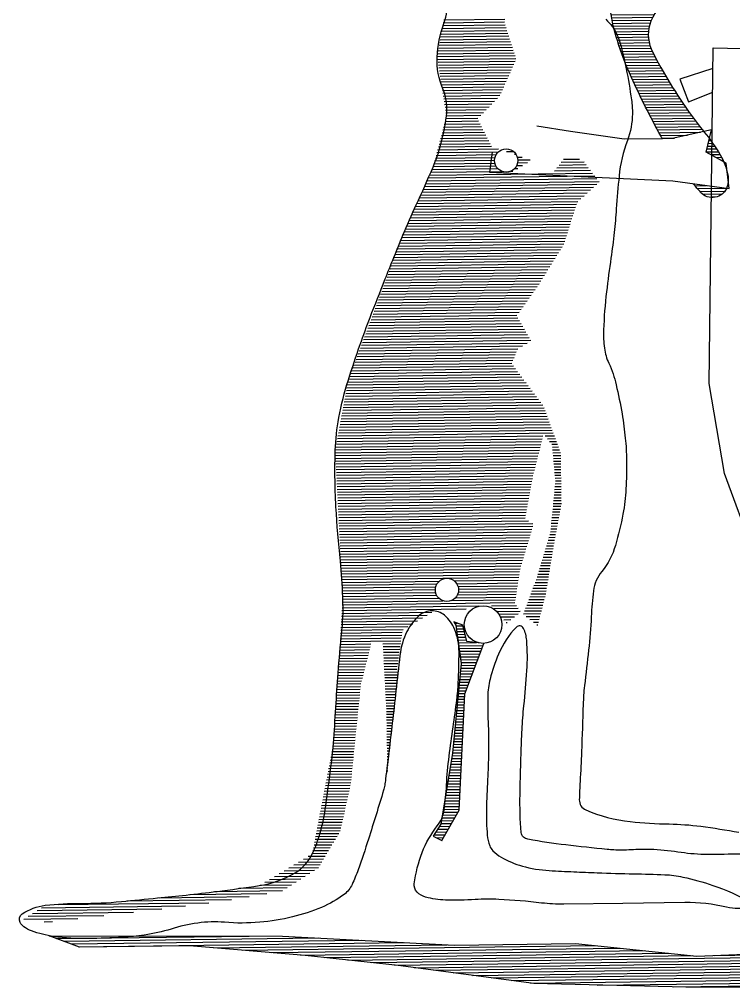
# Model space of a CAD drawing. Extents: x 0 to 420, y 0 to 297.
# Drawn here: x 360.729 to 363.441, y 98.758 to 102.431 of the extents above; entities that cross this region are included whole.
import ezdxf
from ezdxf.enums import TextEntityAlignment as Align

# ---------------------------------------------------------------- set-up
doc = ezdxf.new("R2010")
doc.units = 0
doc.layers.get('0').update_dxf_attribs({"linetype": 'CONTINUOUS'})
for name, color, linetype in [('TBLK07', 4, 'CONTINUOUS'), ('TBLK18', 4, 'CONTINUOUS'), ('TBLK25', 1, 'CONTINUOUS'), ('TBLK35', 3, 'CONTINUOUS'), ('TBLK50', 7, 'CONTINUOUS')]:
    doc.layers.add(name, color=color, linetype=linetype)
doc.styles.add('ISO', font='iso3098b.shx')

# ---------------------------------------------------------------- blocks, each defined once
blk = doc.blocks.new('*X50')
at = {"color": 0, "linetype": 'Continuous'}
for p, q in [((164.78, 358), (186.43, 358)), ((164.01, 354), (187.14, 354)), ((164.2, 355), (186.83, 355)), ((164.4, 356), (186.52, 356)), ((164.59, 357), (186.29, 357)), ((163.44, 351), (188.06, 351)), ((163.63, 352), (187.76, 352)), ((163.82, 353), (187.45, 353)), ((162.68, 347), (189.29, 347)), ((162.87, 348), (188.99, 348)), ((163.06, 349), (188.68, 349)), ((163.25, 350), (188.37, 350)), ((162.3, 345), (189.91, 345)), ((162.39, 344), (190.22, 344)), ((162.49, 346), (189.6, 346)), ((162.53, 343), (189.88, 343)), ((162.67, 342), (189.42, 342)), ((162.82, 341), (188.96, 341)), ((162.96, 340), (188.5, 340)), ((163.1, 339), (188.04, 339)), ((163.24, 338), (187.58, 338)), ((163.39, 337), (187.11, 337)), ((163.53, 336), (186.65, 336)), ((163.67, 335), (186.19, 335)), ((163.82, 334), (185.73, 334)), ((163.96, 333), (185.27, 333)), ((164.1, 332), (184.81, 332)), ((164.24, 331), (184.35, 331)), ((164.39, 330), (183.44, 330)), ((164.53, 329), (182.44, 329)), ((164.67, 328), (181.44, 328)), ((164.82, 327), (180.44, 327)), ((164.96, 326), (179.44, 326)), ((165.04, 323), (176.44, 323)), ((165.1, 325), (178.44, 325)), ((165.24, 324), (177.44, 324)), ((164.2, 320), (177.68, 320)), ((164.48, 321), (177.18, 321)), ((164.76, 322), (176.68, 322)), ((163.09, 316), (179.68, 316)), ((163.37, 317), (179.18, 317)), ((163.65, 318), (178.68, 318)), ((163.93, 319), (178.18, 319)), ((162.26, 313), (181.18, 313)), ((162.54, 314), (180.68, 314)), ((162.81, 315), (180.18, 315)), ((161.43, 310), (182.76, 310)), ((161.7, 311), (183.63, 311)), ((161.98, 312), (183.6, 312)), ((186.4, 311), (188.91, 311)), ((189.2, 310), (189.78, 310)), ((160.31, 306), (182.57, 306)), ((160.59, 307), (182.23, 307)), ((160.87, 308), (182.15, 308)), ((161.15, 309), (182.31, 309)), ((189.96, 306), (192.06, 306)), ((190.22, 309), (192, 309)), ((190.31, 307), (193.81, 307)), ((190.39, 308), (194.8, 308)), ((205, 306), (214.64, 306)), ((205.8, 307), (213.89, 307)), ((206.6, 308), (212.27, 308)), ((158.97, 303), (216.89, 303)), ((159.43, 304), (184.75, 304)), ((159.89, 305), (183.27, 305)), ((187.79, 304), (188.56, 304)), ((189.26, 305), (190.31, 305)), ((203.4, 304), (216.14, 304)), ((204.2, 305), (215.39, 305)), ((157.14, 299), (218.32, 299)), ((157.59, 300), (219.14, 300)), ((158.05, 301), (218.39, 301)), ((158.51, 302), (217.64, 302)), ((155.76, 296), (214.89, 296)), ((156.22, 297), (216.03, 297)), ((156.68, 298), (217.17, 298)), ((153.93, 292), (210.99, 292)), ((154.39, 293), (211.46, 293)), ((154.84, 294), (212.6, 294)), ((155.3, 295), (213.74, 295)), ((152.55, 289), (209.99, 289)), ((153.01, 290), (210.32, 290)), ((153.47, 291), (210.66, 291)), ((151.18, 286), (208.99, 286)), ((151.64, 287), (209.32, 287)), ((152.09, 288), (209.66, 288)), ((149.34, 282), (207.66, 282)), ((149.8, 283), (207.99, 283)), ((150.26, 284), (208.32, 284)), ((150.72, 285), (208.66, 285)), ((148.16, 279), (206.66, 279)), ((148.55, 280), (206.99, 280)), ((148.94, 281), (207.32, 281)), ((146.59, 275), (204.45, 275)), ((146.98, 276), (205.09, 276)), ((147.37, 277), (205.73, 277)), ((147.77, 278), (206.32, 278)), ((145.41, 272), (202.52, 272)), ((145.8, 273), (203.16, 273)), ((146.2, 274), (203.8, 274)), ((143.84, 268), (199.95, 268)), ((144.24, 269), (200.59, 269)), ((144.63, 270), (201.23, 270)), ((145.02, 271), (201.88, 271)), ((142.67, 265), (198.02, 265)), ((143.06, 266), (198.66, 266)), ((143.45, 267), (199.3, 267)), ((141.1, 261), (195.21, 261)), ((141.49, 262), (195.94, 262)), ((141.88, 263), (196.66, 263)), ((142.27, 264), (197.38, 264)), ((139.92, 258), (193.03, 258)), ((140.31, 259), (193.75, 259)), ((140.71, 260), (194.48, 260)), ((138.75, 255), (190.84, 255)), ((139.14, 256), (191.57, 256)), ((139.53, 257), (192.3, 257)), ((137.18, 251), (190.29, 251)), ((137.57, 252), (189.73, 252)), ((137.96, 253), (189.39, 253)), ((138.35, 254), (190.12, 254)), ((136, 248), (191.95, 248)), ((136.39, 249), (191.4, 249)), ((136.78, 250), (190.84, 250)), ((134.43, 244), (194.18, 244)), ((134.82, 245), (193.62, 245)), ((135.22, 246), (193.06, 246)), ((135.61, 247), (192.51, 247)), ((133.26, 241), (189.55, 241)), ((133.65, 242), (191.21, 242)), ((134.04, 243), (192.88, 243)), ((131.69, 237), (187.74, 237)), ((132.08, 238), (188.14, 238)), ((132.47, 239), (188.54, 239)), ((132.86, 240), (188.94, 240)), ((130.51, 234), (188.61, 234)), ((130.9, 235), (187.88, 235)), ((131.29, 236), (187.34, 236)), ((129.33, 231), (190.81, 231)), ((129.73, 232), (190.08, 232)), ((130.12, 233), (189.35, 233)), ((128.5, 227), (193.75, 227)), ((128.7, 228), (193.01, 228)), ((128.9, 229), (192.28, 229)), ((129.1, 230), (191.55, 230)), ((127.9, 224), (195.95, 224)), ((128.1, 225), (195.21, 225)), ((128.3, 226), (194.48, 226)), ((127.1, 220), (198.56, 220)), ((127.3, 221), (198.15, 221)), ((127.5, 222), (197.41, 222)), ((127.7, 223), (196.68, 223)), ((126.5, 217), (199.62, 217)), ((126.7, 218), (199.27, 218)), ((126.9, 219), (198.92, 219)), ((125.7, 213), (201.03, 213)), ((125.9, 214), (200.68, 214)), ((126.1, 215), (200.33, 215)), ((126.3, 216), (199.97, 216)), ((125.1, 210), (198.05, 210)), ((125.3, 211), (201.74, 211)), ((125.5, 212), (201.39, 212)), ((198.89, 210), (202.09, 210)), ((124.5, 207), (197.25, 207)), ((124.7, 208), (197.51, 208)), ((124.9, 209), (197.78, 209)), ((199.64, 209), (202.44, 209)), ((200.39, 208), (202.8, 208)), ((201.14, 207), (203.15, 207)), ((124.3, 206), (196.98, 206)), ((124.3, 205), (196.71, 205)), ((124.34, 204), (196.45, 204)), ((124.38, 203), (196.18, 203)), ((201.33, 206), (203.5, 206)), ((201.41, 205), (203.86, 205)), ((201.49, 204), (204.21, 204)), ((201.56, 203), (204.27, 203)), ((124.42, 202), (195.91, 202)), ((124.45, 201), (195.65, 201)), ((124.49, 200), (195.38, 200)), ((201.64, 202), (204.27, 202)), ((201.72, 201), (204.27, 201)), ((201.79, 200), (204.27, 200)), ((124.53, 199), (195.11, 199)), ((124.57, 198), (194.85, 198)), ((124.61, 197), (194.58, 197)), ((124.65, 196), (194.31, 196)), ((201.87, 199), (204.27, 199)), ((201.95, 198), (204.27, 198)), ((202.02, 197), (204.27, 197)), ((202.1, 196), (204.27, 196)), ((124.68, 195), (194.1, 195)), ((124.72, 194), (193.9, 194)), ((124.76, 193), (193.7, 193)), ((202.18, 195), (204.27, 195)), ((202.18, 193), (204.27, 193)), ((202.26, 194), (204.27, 194)), ((124.8, 192), (193.5, 192)), ((124.84, 191), (193.3, 191)), ((124.88, 190), (193.1, 190)), ((124.92, 189), (192.9, 189)), ((201.73, 189), (204.27, 189)), ((201.84, 190), (204.27, 190)), ((201.95, 191), (204.27, 191)), ((202.06, 192), (204.27, 192)), ((124.95, 188), (192.7, 188)), ((124.99, 187), (192.5, 187)), ((125.03, 186), (192.3, 186)), ((201.4, 186), (204.27, 186)), ((201.51, 187), (204.27, 187)), ((201.62, 188), (204.27, 188)), ((125.07, 185), (192.1, 185)), ((125.11, 184), (191.9, 184)), ((125.15, 183), (191.7, 183)), ((201.06, 183), (203.7, 183)), ((201.18, 184), (203.9, 184)), ((201.29, 185), (204.1, 185)), ((125.18, 182), (191.5, 182)), ((125.22, 181), (191.3, 181)), ((125.26, 180), (192.52, 180)), ((125.3, 179), (194.02, 179)), ((200.62, 179), (202.9, 179)), ((200.73, 180), (203.1, 180)), ((200.84, 181), (203.3, 181)), ((200.95, 182), (203.5, 182)), ((125.34, 178), (194.01, 178)), ((125.38, 177), (193.7, 177)), ((125.42, 176), (193.38, 176)), ((200.29, 176), (202.3, 176)), ((200.4, 177), (202.5, 177)), ((200.51, 178), (202.7, 178)), ((125.45, 175), (193.07, 175)), ((125.49, 174), (192.76, 174)), ((125.53, 173), (192.45, 173)), ((125.57, 172), (192.13, 172)), ((199.07, 172), (201.5, 172)), ((199.38, 173), (201.7, 173)), ((199.7, 174), (201.9, 174)), ((200.01, 175), (202.1, 175)), ((125.61, 171), (191.82, 171)), ((125.65, 170), (191.51, 170)), ((125.68, 169), (191.2, 169)), ((198.13, 169), (200.94, 169)), ((198.45, 170), (201.12, 170)), ((198.76, 171), (201.3, 171)), ((125.72, 168), (190.88, 168)), ((125.76, 167), (190.57, 167)), ((125.8, 166), (190.26, 166)), ((125.84, 165), (189.95, 165)), ((196.88, 165), (200.24, 165)), ((197.2, 166), (200.42, 166)), ((197.51, 167), (200.59, 167)), ((197.82, 168), (200.77, 168)), ((125.88, 164), (189.63, 164)), ((125.92, 163), (189.32, 163)), ((125.95, 162), (189.13, 162)), ((195.95, 162), (199.71, 162)), ((196.26, 163), (199.89, 163)), ((196.57, 164), (200.06, 164)), ((125.99, 161), (188.96, 161)), ((126.03, 160), (188.8, 160)), ((126.07, 159), (160.63, 159)), ((126.11, 158), (159.76, 158)), ((165.91, 159), (188.63, 159)), ((166.78, 158), (188.46, 158)), ((194.56, 158), (199, 158)), ((194.95, 159), (199.18, 159)), ((195.32, 160), (199.36, 160)), ((195.63, 161), (199.53, 161)), ((126.15, 157), (159.31, 157)), ((126.18, 156), (159.15, 156)), ((126.22, 155), (159.23, 155)), ((167.22, 157), (188.3, 157)), ((167.31, 155), (187.96, 155)), ((167.39, 156), (188.13, 156)), ((193.41, 155), (198.47, 155)), ((193.79, 156), (198.65, 156)), ((194.18, 157), (198.83, 157)), ((126.13, 152), (161.75, 152)), ((126.21, 153), (160.27, 153)), ((126.26, 154), (159.57, 154)), ((164.79, 152), (187.46, 152)), ((166.26, 153), (187.63, 153)), ((166.96, 154), (187.8, 154)), ((192.26, 152), (197.77, 152)), ((192.64, 153), (198.04, 153)), ((193.02, 154), (198.3, 154)), ((125.84, 148), (157.84, 148)), ((125.91, 149), (170.02, 149)), ((125.98, 150), (174.52, 150)), ((126.06, 151), (187.3, 151)), ((178.98, 150), (187.82, 150)), ((179.84, 149), (188.49, 149)), ((180.7, 148), (189.16, 148)), ((190.72, 148), (196.68, 148)), ((191.1, 149), (196.95, 149)), ((191.49, 150), (197.22, 150)), ((191.87, 151), (197.5, 151)), ((125.61, 145), (152.7, 145)), ((125.69, 146), (154.41, 146)), ((125.76, 147), (156.13, 147)), ((181.55, 147), (188.44, 147)), ((182.41, 146), (187.16, 146)), ((183.27, 145), (185.82, 145)), ((190.33, 147), (196.4, 147)), ((191.31, 146), (196.13, 146)), ((192.56, 145), (195.86, 145)), ((125.32, 141), (147.14, 141)), ((125.39, 142), (147.55, 142)), ((125.47, 143), (149.27, 143)), ((125.54, 144), (150.98, 144)), ((184.13, 144), (184.49, 144)), ((193.81, 144), (195.59, 144)), ((195.06, 143), (195.31, 143)), ((125.1, 138), (146.68, 138)), ((125.17, 139), (146.83, 139)), ((125.24, 140), (146.99, 140)), ((124.8, 134), (135.25, 134)), ((124.87, 135), (135.51, 135)), ((124.95, 136), (135.78, 136)), ((125.02, 137), (136.05, 137)), ((140.3, 137), (146.52, 137)), ((140.34, 136), (146.37, 136)), ((140.38, 135), (146.22, 135)), ((140.42, 134), (146.06, 134)), ((124.58, 131), (134.45, 131)), ((124.65, 132), (134.71, 132)), ((124.73, 133), (134.98, 133)), ((140.46, 133), (145.91, 133)), ((140.5, 132), (145.76, 132)), ((140.54, 131), (145.6, 131)), ((124.35, 128), (133.65, 128)), ((124.43, 129), (133.91, 129)), ((124.5, 130), (134.18, 130)), ((140.58, 130), (145.45, 130)), ((140.62, 129), (145.29, 129)), ((140.66, 128), (145.27, 128)), ((124.04, 124), (132.58, 124)), ((124.12, 125), (132.85, 125)), ((124.2, 126), (133.11, 126)), ((124.28, 127), (133.38, 127)), ((140.7, 127), (145.27, 127)), ((140.74, 126), (145.27, 126)), ((140.78, 125), (145.27, 125)), ((140.82, 124), (145.17, 124)), ((123.8, 121), (132.05, 121)), ((123.88, 122), (132.17, 122)), ((123.96, 123), (132.31, 123)), ((140.86, 123), (145.05, 123)), ((140.9, 122), (144.93, 122)), ((140.94, 121), (144.82, 121)), ((123.48, 117), (131.58, 117)), ((123.56, 118), (131.7, 118)), ((123.64, 119), (131.82, 119)), ((123.72, 120), (131.93, 120)), ((140.98, 120), (144.7, 120)), ((141.02, 119), (144.58, 119)), ((141.06, 118), (144.46, 118)), ((141.1, 117), (144.35, 117)), ((123.24, 114), (131.23, 114)), ((123.32, 115), (131.35, 115)), ((123.4, 116), (131.46, 116)), ((141.14, 116), (144.23, 116)), ((141.18, 115), (144.11, 115)), ((141.22, 114), (143.99, 114)), ((122.92, 110), (130.76, 110)), ((123, 111), (130.88, 111)), ((123.08, 112), (130.99, 112)), ((123.16, 113), (131.11, 113)), ((141.26, 113), (143.88, 113)), ((141.27, 112), (143.76, 112)), ((141.27, 111), (143.64, 111)), ((141.27, 110), (143.52, 110)), ((122.68, 107), (130.41, 107)), ((122.76, 108), (130.52, 108)), ((122.84, 109), (130.64, 109)), ((141.27, 109), (143.41, 109)), ((141.27, 108), (143.29, 108)), ((141.27, 107), (143.17, 107)), ((122.44, 104), (130.06, 104)), ((122.52, 105), (130.18, 105)), ((122.6, 106), (130.29, 106)), ((141.27, 106), (143.05, 106)), ((141.27, 105), (142.93, 105)), ((141.27, 104), (142.82, 104)), ((121.89, 100), (129.62, 100)), ((122.1, 101), (129.73, 101)), ((122.28, 102), (129.84, 102)), ((122.36, 103), (129.95, 103)), ((141.27, 103), (142.7, 103)), ((141.27, 102), (142.58, 102)), ((141.27, 101), (142.46, 101)), ((141.27, 100), (142.35, 100)), ((121.28, 97), (129.29, 97)), ((121.48, 98), (129.4, 98)), ((121.69, 99), (129.51, 99)), ((141.27, 99), (142.23, 99)), ((141.27, 98), (142.11, 98)), ((141.27, 97), (141.99, 97)), ((120.46, 93), (128.84, 93)), ((120.66, 94), (128.95, 94)), ((120.87, 95), (129.06, 95)), ((121.07, 96), (129.18, 96)), ((141.27, 96), (141.88, 96)), ((141.27, 95), (141.76, 95)), ((141.27, 94), (141.64, 94)), ((141.27, 93), (141.52, 93)), ((119.84, 90), (128.51, 90)), ((120.05, 91), (128.62, 91)), ((120.25, 92), (128.73, 92)), ((141.27, 92), (141.41, 92)), ((141.27, 91), (141.29, 91)), ((119.02, 86), (127.84, 86)), ((119.23, 87), (128.07, 87)), ((119.43, 88), (128.29, 88)), ((119.64, 89), (128.4, 89)), ((118.41, 83), (127.13, 83)), ((118.61, 84), (127.37, 84)), ((118.82, 85), (127.6, 85)), ((117.58, 79), (126.19, 79)), ((117.79, 80), (126.43, 80)), ((117.99, 81), (126.66, 81)), ((118.2, 82), (126.9, 82)), ((116.97, 76), (125.48, 76)), ((117.17, 77), (125.72, 77)), ((117.38, 78), (125.95, 78)), ((116.35, 73), (124.78, 73)), ((116.56, 74), (125.01, 74)), ((116.76, 75), (125.25, 75)), ((115.53, 69), (123.14, 69)), ((115.74, 70), (123.76, 70)), ((115.94, 71), (124.31, 71)), ((116.15, 72), (124.54, 72)), ((114.92, 66), (121.29, 66)), ((115.12, 67), (121.91, 67)), ((115.33, 68), (122.52, 68)), ((112.83, 62), (118.83, 62)), ((114.3, 63), (119.45, 63)), ((114.51, 64), (120.06, 64)), ((114.71, 65), (120.68, 65)), ((107.65, 59), (116.99, 59)), ((109.38, 60), (117.6, 60)), ((111.1, 61), (118.22, 61)), ((100.74, 55), (111.66, 55)), ((102.47, 56), (113.29, 56)), ((104.19, 57), (114.91, 57)), ((105.92, 58), (116.37, 58)), ((95.56, 52), (106.79, 52)), ((97.28, 53), (108.41, 53)), ((99.01, 54), (110.04, 54)), ((70.72, 49), (97.99, 49)), ((79.38, 50), (103.54, 50)), ((88.05, 51), (105.16, 51)), ((17.94, 45), (68.99, 45)), ((23.78, 46), (77.33, 46)), ((48.19, 47), (85.33, 47)), ((59.69, 48), (91.66, 48)), ((13.14, 42), (40.02, 42)), ((14.74, 43), (50.52, 43)), ((16.34, 44), (60.66, 44)), ((11.54, 41), (30.77, 41)), ((18.76, 40), (21.77, 40))]:
    blk.add_line(p, q, dxfattribs=at)
blk = doc.blocks.new('*X44')
at = {"color": 0, "linetype": 'Continuous'}
for p, q in [((20.53, 35), (21.2, 35)), ((23.1, 34), (91.52, 34)), ((25.68, 33), (115.97, 33)), ((28.26, 32), (131.22, 32)), ((30.84, 31), (146.47, 31)), ((78.81, 30), (161.72, 30)), ((89.06, 29), (214.43, 29)), ((99.31, 28), (223.03, 28)), ((109.56, 27), (231.63, 27)), ((118.14, 26), (240.23, 26)), ((126.39, 25), (248.83, 25)), ((256.45, 25), (369.43, 25)), ((134.64, 24), (372.03, 24)), ((142.89, 23), (374.63, 23)), ((149.98, 22), (377.23, 22)), ((156.84, 21), (379.83, 21)), ((163.69, 20), (382.43, 20)), ((170.55, 19), (385.03, 19)), ((177.41, 18), (387.63, 18)), ((184.27, 17), (390.23, 17)), ((191.12, 16), (391.18, 16)), ((214.76, 15), (382.44, 15)), ((241.76, 14), (369.44, 14))]:
    blk.add_line(p, q, dxfattribs=at)
blk = doc.blocks.new('*X51')
at = {"color": 0, "linetype": 'Continuous'}
for p, q in [((165.85, 144), (166.8, 144)), ((166.31, 143), (168.79, 143)), ((166.44, 142), (169.03, 142)), ((166.57, 141), (169.27, 141)), ((166.7, 140), (169.51, 140)), ((166.83, 139), (169.75, 139)), ((166.95, 138), (170, 138)), ((167.08, 137), (173.51, 137)), ((167.21, 136), (175.81, 136)), ((167.34, 135), (175.42, 135)), ((167.47, 134), (175.02, 134)), ((167.6, 133), (174.63, 133)), ((167.72, 132), (174.23, 132)), ((167.85, 131), (173.84, 131)), ((167.85, 128), (172.66, 128)), ((167.96, 129), (173.05, 129)), ((167.98, 130), (173.44, 130)), ((167.41, 124), (171.08, 124)), ((167.52, 125), (171.47, 125)), ((167.63, 126), (171.87, 126)), ((167.74, 127), (172.26, 127)), ((167.08, 121), (169.9, 121)), ((167.19, 122), (170.29, 122)), ((167.3, 123), (170.69, 123)), ((166.64, 117), (168.96, 117)), ((166.75, 118), (169.02, 118)), ((166.86, 119), (169.11, 119)), ((166.97, 120), (169.5, 120)), ((166.31, 114), (168.78, 114)), ((166.42, 115), (168.84, 115)), ((166.53, 116), (168.9, 116)), ((165.87, 110), (168.55, 110)), ((165.98, 111), (168.61, 111)), ((166.09, 112), (168.67, 112)), ((166.2, 113), (168.73, 113)), ((165.54, 107), (168.37, 107)), ((165.65, 108), (168.43, 108)), ((165.76, 109), (168.49, 109)), ((165.21, 104), (168.19, 104)), ((165.32, 105), (168.25, 105)), ((165.43, 106), (168.31, 106)), ((164.77, 100), (167.95, 100)), ((164.88, 101), (168.01, 101)), ((164.99, 102), (168.07, 102)), ((165.1, 103), (168.13, 103)), ((164.37, 97), (167.78, 97)), ((164.55, 98), (167.84, 98)), ((164.66, 99), (167.89, 99)), ((163.65, 93), (167.54, 93)), ((163.83, 94), (167.6, 94)), ((164.01, 95), (167.66, 95)), ((164.19, 96), (167.72, 96)), ((163.11, 90), (167.36, 90)), ((163.29, 91), (167.42, 91)), ((163.47, 92), (167.48, 92)), ((162.39, 86), (167.12, 86)), ((162.57, 87), (167.18, 87)), ((162.75, 88), (167.24, 88)), ((162.93, 89), (167.3, 89)), ((161.85, 83), (166.95, 83)), ((162.03, 84), (167.01, 84)), ((162.21, 85), (167.06, 85)), ((161.12, 79), (166.71, 79)), ((161.3, 80), (166.77, 80)), ((161.49, 81), (166.83, 81)), ((161.67, 82), (166.89, 82)), ((160.58, 76), (165.65, 76)), ((160.76, 77), (166.23, 77)), ((160.94, 78), (166.65, 78)), ((160.04, 73), (163.89, 73)), ((160.22, 74), (164.47, 74)), ((160.4, 75), (165.06, 75)), ((157.46, 69), (161.54, 69)), ((158.14, 70), (162.13, 70)), ((158.82, 71), (162.71, 71)), ((159.5, 72), (163.3, 72)), ((158.36, 68), (160.95, 68)), ((160.26, 67), (160.37, 67))]:
    blk.add_line(p, q, dxfattribs=at)
blk = doc.blocks.new('*X49')
at = {"color": 0, "linetype": 'Continuous'}
for p, q in [((258.12, 313), (259.46, 313)), ((258.34, 314), (258.79, 314)), ((257.47, 310), (261.49, 310)), ((257.69, 311), (260.81, 311)), ((257.9, 312), (260.14, 312)), ((259.08, 309), (262.08, 309)), ((260.75, 308), (262.56, 308)), ((262.41, 307), (263.03, 307)), ((253.32, 298), (257.28, 298)), ((254.2, 297), (264.06, 297)), ((255.07, 296), (263.62, 296)), ((255.95, 295), (262.72, 295)), ((259.08, 294), (260.24, 294))]:
    blk.add_line(p, q, dxfattribs=at)
blk = doc.blocks.new('*X48')
at = {"color": 0, "linetype": 'Continuous'}
for p, q in [((289.66, 395), (296.51, 395)), ((281.24, 392), (296.91, 392)), ((283.99, 393), (297.3, 393)), ((286.79, 394), (297.23, 394)), ((273.26, 389), (292.5, 389)), ((275.88, 390), (294.2, 390)), ((278.53, 391), (295.87, 391)), ((263.13, 385), (285.55, 385)), ((265.63, 386), (287.31, 386)), ((268.16, 387), (289.06, 387)), ((270.69, 388), (290.79, 388)), ((255.69, 382), (280.12, 382)), ((258.16, 383), (281.95, 383)), ((260.63, 384), (283.76, 384)), ((246.03, 378), (272.59, 378)), ((248.42, 379), (274.51, 379)), ((250.82, 380), (276.4, 380)), ((253.25, 381), (278.27, 381)), ((239.23, 375), (266.49, 375)), ((241.37, 376), (268.6, 376)), ((243.66, 377), (270.63, 377)), ((231.87, 371), (257.06, 371)), ((233.56, 372), (259.59, 372)), ((235.35, 373), (262, 373)), ((237.23, 374), (264.3, 374)), ((227.27, 368), (250.16, 368)), ((228.72, 369), (252.22, 369)), ((230.26, 370), (254.5, 370)), ((224.77, 365), (245, 365)), ((225.38, 366), (246.55, 366)), ((226.18, 367), (248.28, 367)), ((223.88, 362), (241.68, 362)), ((223.88, 361), (240.85, 361)), ((224.03, 363), (242.63, 363)), ((224.33, 364), (243.72, 364)), ((224.01, 360), (240.13, 360)), ((224.16, 359), (239.5, 359)), ((224.33, 358), (238.94, 358)), ((224.52, 357), (238.46, 357)), ((224.72, 356), (238.05, 356)), ((224.93, 355), (237.73, 355)), ((225.16, 354), (237.5, 354)), ((225.4, 353), (237.36, 353)), ((225.66, 352), (237.29, 352)), ((225.93, 351), (237.31, 351)), ((226.22, 350), (237.4, 350)), ((226.52, 349), (237.58, 349)), ((226.83, 348), (237.84, 348)), ((227.15, 347), (238.2, 347)), ((227.49, 346), (238.62, 346)), ((227.83, 345), (239.07, 345)), ((228.18, 344), (239.53, 344)), ((228.55, 343), (240.02, 343)), ((228.92, 342), (240.52, 342)), ((229.31, 341), (241.05, 341)), ((229.71, 340), (241.59, 340)), ((230.11, 339), (242.15, 339)), ((230.53, 338), (242.72, 338)), ((230.97, 337), (243.29, 337)), ((231.41, 336), (243.88, 336)), ((231.85, 335), (244.47, 335)), ((232.31, 334), (245.06, 334)), ((232.76, 333), (245.67, 333)), ((233.22, 332), (246.28, 332)), ((233.68, 331), (246.9, 331)), ((234.15, 330), (247.53, 330)), ((234.62, 329), (248.16, 329)), ((235.1, 328), (248.81, 328)), ((235.58, 327), (249.46, 327)), ((236.07, 326), (250.13, 326)), ((236.56, 325), (250.81, 325)), ((237.05, 324), (251.5, 324)), ((237.55, 323), (252.21, 323)), ((238.06, 322), (252.93, 322)), ((238.57, 321), (253.66, 321)), ((239.08, 320), (254.4, 320)), ((239.6, 319), (255.16, 319)), ((240.12, 318), (255.93, 318)), ((240.65, 317), (255.38, 317)), ((241.18, 316), (250.71, 316)), ((241.72, 315), (246.05, 315))]:
    blk.add_line(p, q, dxfattribs=at)
blk = doc.blocks.new('State Logo')
at = {"layer": 'TBLK07', "linetype": 'Continuous'}
for points in [[(-3.6826, 4.8576, -0.103548), (-3.5952, 4.7383, -0.042008), (-3.5725, 4.6744, -0.014448), (-3.5277, 4.4825, -0.015711), (-3.4875, 4.2463, -0.035636), (-3.4805, 4.1408, -0.089421), (-3.5179, 3.9391, 0.065824), (-3.5814, 3.6688, 0.007332), (-3.6024, 3.4198, -0.010178), (-3.6186, 3.2404, -0.008155), (-3.6433, 3.0465, 0.006173), (-3.6769, 2.7904, 0.020328), (-3.6994, 2.5009, 0.042588), (-3.6928, 2.3623, 0.075699), (-3.6592, 2.2475, -0.052609), (-3.6036, 2.0853, -0.013917), (-3.5591, 1.8631, -0.017036), (-3.5341, 1.6797, -0.02212), (-3.5246, 1.5129, -0.016928), (-3.5291, 1.2947, -0.032434), (-3.552, 1.1039, -0.025448), (-3.6091, 0.8658, -0.09944), (-3.7131, 0.6681, 0.140515), (-3.7758, 0.5213, 0.018759), (-3.7929, 0.3249, -0.014542), (-3.8128, 0.0715, -0.004686), (-3.8444, -0.1979, 0.017248), (-3.8511, -0.2713, 0.00601), (-3.8542, -0.3405, -0.001161), (-3.8669, -0.6994, -0.005282), (-3.8778, -0.9247, 0.008589), (-3.8836, -1.0633, 0.306615), (-3.8341, -1.1405, 0.074016), (-3.4963, -1.2294, 0.023799), (-3.202, -1.2477, -0.029044), (-2.961, -1.2653, -0.01114), (-2.6717, -1.3099, -0.019801)], [(-2.5946, -1.4745, -0.00338), (-2.8471, -1.4794, -0.009516), (-2.9368, -1.4789, -0.032493), (-3.1346, -1.461, 0.030691), (-3.3438, -1.4414, 0.024163), (-3.4916, -1.4438, -0.027424), (-3.6219, -1.445, -0.014704), (-3.673, -1.4412, -0.002392), (-3.9861, -1.4069, -0.017681), (-4.2733, -1.3638, -0.136115), (-4.3078, -1.3469, -0.193798), (-4.3252, -1.3121, -0.025437), (-4.3334, -1.0264, -0.002073), (-4.3239, -0.6689, -0.005497), (-4.3184, -0.5341, -0.012478), (-4.3041, -0.3502, 0.008625), (-4.2814, -0.0843, 0.036872), (-4.2828, 0.1457, 0.091088), (-4.307, 0.2363, 0.522607), (-4.3615, 0.2453, 0.093345), (-4.497, 0.0412, 0.038142), (-4.5609, -0.1492, 0.057859), (-4.5784, -0.2807, 0.015207), (-4.5753, -0.5016, -0.016227), (-4.5728, -0.7086, -0.007817), (-4.5802, -0.9114, 0.007037), (-4.5887, -1.1366, 0.028356), (-4.5822, -1.3324, 0.066217), (-4.5637, -1.4144, 0.111495), (-4.5402, -1.4506, 0.059901), (-4.477, -1.4989, 0.065099), (-4.316, -1.5675, 0.055007), (-4.1119, -1.6011, 0.001872), (-3.9257, -1.6104, 0.001964), (-3.748, -1.6178, 0.005068), (-3.4689, -1.6256, -0.00603), (-3.2344, -1.6325, -0.044115), (-3.0969, -1.6505, -0.025911), (-2.8696, -1.7134, -0.054289), (-2.5834, -1.8447, -0.679829)], [(-2.5893, -1.8809, -0.112187), (-2.7651, -1.8793, 0.061372), (-3.0819, -1.8445), (-3.5525, -1.8506), (-4.0017, -1.8564, -0.032924), (-4.17, -1.8475, 0.017041), (-4.4942, -1.82, 0.028436), (-4.6737, -1.8212, -0.02249), (-4.9006, -1.8253, -0.063017), (-5.0507, -1.8022, -0.12887), (-5.1154, -1.7639, -0.231135), (-5.1367, -1.7009, -0.059951), (-5.0765, -1.4639, -0.075204), (-4.9617, -1.2627, 0.13298), (-4.9095, -1.1408, 0.022256), (-4.8916, -0.9532, -0.019039), (-4.872, -0.7338, -0.004598), (-4.8417, -0.5127, 0.004899), (-4.8134, -0.3052, 0.020009), (-4.8023, -0.1764, 0.010992), (-4.7967, 0.0587, 0.095782), (-4.8289, 0.2265, 0.122639), (-4.9073, 0.3354, 0.180808), (-5.0027, 0.3697, 0.176155), (-5.0998, 0.3329, 0.10278), (-5.193, 0.2117, 0.083439), (-5.2457, 0.0315, 0.00331), (-5.2757, -0.2377, -0.003636), (-5.3032, -0.4827, -0.00089), (-5.3547, -0.9075, -0.008098), (-5.3612, -0.9541, -0.034503), (-5.3699, -0.9924, -0.003492), (-5.4843, -1.3622, -0.009731), (-5.5635, -1.5963, -0.020291), (-5.6082, -1.7061, -0.126183), (-5.6691, -1.7817, -0.060978), (-5.8413, -1.8803, -0.04045), (-6.0612, -1.9526, -0.037063), (-6.3105, -1.9934, -0.043375), (-6.5767, -1.9938, 0.056532), (-6.7811, -1.9995, 0.039812), (-6.9834, -2.0448, -0.039687), (-7.1864, -2.0904, -0.019585), (-7.3503, -2.1071, -0.012227), (-7.6139, -2.1173, -0.037503), (-7.8747, -2.1014, -0.05667), (-8.0426, -2.0587, -0.067143), (-8.1013, -2.0269, -0.108059), (-8.129, -1.9956, -0.387726), (-8.1137, -1.9301, -0.122886), (-7.9381, -1.8648, -0.02904), (-7.6685, -1.8502, 0.02545), (-7.3609, -1.8359, 0.000546), (-7.0851, -1.8086, 0.000697), (-6.8694, -1.7867, 0.006338), (-6.6342, -1.7595, 0.004643), (-6.3141, -1.7153, 0.09815), (-6.0411, -1.6181, 0.148614), (-5.9107, -1.4747, 0.042479), (-5.8513, -1.3159, 0.034194), (-5.8085, -1.1097, 0.00345), (-5.7604, -0.7405, 0.012502), (-5.7504, -0.6383, 0.002911), (-5.7322, -0.3647, -0.003041), (-5.7146, -0.1029, -0.007158), (-5.6875, 0.2068, 0.015854), (-5.6777, 0.3468, 0.012817), (-5.6773, 0.3741, 0.003455), (-5.6793, 0.4752, 0.020154), (-5.6976, 0.7469, -0.013271), (-5.731, 1.1591, -0.010336), (-5.7387, 1.3894, -0.012061), (-5.7366, 1.5869, -0.037306), (-5.7091, 1.8356, -0.031458), (-5.6365, 2.1231, -0.006397), (-5.5474, 2.3895, -0.008174), (-5.4715, 2.5959, -0.002718), (-5.3589, 2.8829, -0.002307), (-5.2229, 3.2196, -0.012749), (-5.1213, 3.4508, 0.01031), (-4.9943, 3.736, 0.035108), (-4.934, 3.9132, 0.030779), (-4.8923, 4.1225, 0.134461), (-4.9198, 4.3289, -0.113402), (-4.9623, 4.5708, -0.071251), (-4.9124, 4.8248, 0.093229), (-4.8826, 5.0211, 0.014905)], [(-3.6826, 4.8576, -0.103548), (-3.5952, 4.7383, -0.042008), (-3.5725, 4.6744, -0.014448), (-3.5277, 4.4825, -0.015711), (-3.4875, 4.2463, -0.035636), (-3.4805, 4.1408, -0.089421), (-3.5179, 3.9391, 0.065824), (-3.5814, 3.6688, 0.007332), (-3.6024, 3.4198, -0.010178), (-3.6186, 3.2404, -0.008155), (-3.6433, 3.0465, 0.006173), (-3.6769, 2.7904, 0.020328), (-3.6994, 2.5009, 0.042588), (-3.6928, 2.3623, 0.075699), (-3.6592, 2.2475, -0.052609), (-3.6036, 2.0853, -0.013917), (-3.5591, 1.8631, -0.017036), (-3.5341, 1.6797, -0.02212), (-3.5246, 1.5129, -0.016928), (-3.5291, 1.2947, -0.032434), (-3.552, 1.1039, -0.025448), (-3.6091, 0.8658, -0.09944), (-3.7131, 0.6681, 0.140515), (-3.7758, 0.5213, 0.018759), (-3.7929, 0.3249, -0.014542), (-3.8128, 0.0715, -0.004686), (-3.8444, -0.1979, 0.017248), (-3.8511, -0.2713, 0.00601), (-3.8542, -0.3405, -0.001161), (-3.8669, -0.6994, -0.005282), (-3.8778, -0.9247, 0.008589), (-3.8836, -1.0633, 0.306615), (-3.8341, -1.1405, 0.074016), (-3.4963, -1.2294, 0.023799), (-3.202, -1.2477, -0.029044), (-2.961, -1.2653, -0.01114), (-2.6717, -1.3099, -0.019801)], [(-2.5946, -1.4745, -0.00338), (-2.8471, -1.4794, -0.009516), (-2.9368, -1.4789, -0.032493), (-3.1346, -1.461, 0.030691), (-3.3438, -1.4414, 0.024163), (-3.4916, -1.4438, -0.027424), (-3.6219, -1.445, -0.014704), (-3.673, -1.4412, -0.002392), (-3.9861, -1.4069, -0.017681), (-4.2733, -1.3638, -0.136115), (-4.3078, -1.3469, -0.193798), (-4.3252, -1.3121, -0.025437), (-4.3334, -1.0264, -0.002073), (-4.3239, -0.6689, -0.005497), (-4.3184, -0.5341, -0.012478), (-4.3041, -0.3502, 0.008625), (-4.2814, -0.0843, 0.036872), (-4.2828, 0.1457, 0.091088), (-4.307, 0.2363, 0.522607), (-4.3615, 0.2453, 0.093345), (-4.497, 0.0412, 0.038142), (-4.5609, -0.1492, 0.057859), (-4.5784, -0.2807, 0.015207), (-4.5753, -0.5016, -0.016227), (-4.5728, -0.7086, -0.007817), (-4.5802, -0.9114, 0.007037), (-4.5887, -1.1366, 0.028356), (-4.5822, -1.3324, 0.066217), (-4.5637, -1.4144, 0.111495), (-4.5402, -1.4506, 0.059901), (-4.477, -1.4989, 0.065099), (-4.316, -1.5675, 0.055007), (-4.1119, -1.6011, 0.001872), (-3.9257, -1.6104, 0.001964), (-3.748, -1.6178, 0.005068), (-3.4689, -1.6256, -0.00603), (-3.2344, -1.6325, -0.044115), (-3.0969, -1.6505, -0.025911), (-2.8696, -1.7134, -0.054289), (-2.5834, -1.8447, -0.679829)], [(-2.5893, -1.8809, -0.112187), (-2.7651, -1.8793, 0.061372), (-3.0819, -1.8445), (-3.5525, -1.8506), (-4.0017, -1.8564, -0.032924), (-4.17, -1.8475, 0.017041), (-4.4942, -1.82, 0.028436), (-4.6737, -1.8212, -0.02249), (-4.9006, -1.8253, -0.063017), (-5.0507, -1.8022, -0.12887), (-5.1154, -1.7639, -0.231135), (-5.1367, -1.7009, -0.059951), (-5.0765, -1.4639, -0.075204), (-4.9617, -1.2627, 0.13298), (-4.9095, -1.1408, 0.022256), (-4.8916, -0.9532, -0.019039), (-4.872, -0.7338, -0.004598), (-4.8417, -0.5127, 0.004899), (-4.8134, -0.3052, 0.020009), (-4.8023, -0.1764, 0.010992), (-4.7967, 0.0587, 0.095782), (-4.8289, 0.2265, 0.122639), (-4.9073, 0.3354, 0.180808), (-5.0027, 0.3697, 0.176155), (-5.0998, 0.3329, 0.10278), (-5.193, 0.2117, 0.083439), (-5.2457, 0.0315, 0.00331), (-5.2757, -0.2377, -0.003636), (-5.3032, -0.4827, -0.00089), (-5.3547, -0.9075, -0.008098), (-5.3612, -0.9541, -0.034503), (-5.3699, -0.9924, -0.003492), (-5.4843, -1.3622, -0.009731), (-5.5635, -1.5963, -0.020291), (-5.6082, -1.7061, -0.126183), (-5.6691, -1.7817, -0.060978), (-5.8413, -1.8803, -0.04045), (-6.0612, -1.9526, -0.037063), (-6.3105, -1.9934, -0.043375), (-6.5767, -1.9938, 0.056532), (-6.7811, -1.9995, 0.039812), (-6.9834, -2.0448, -0.039687), (-7.1864, -2.0904, -0.019585), (-7.3503, -2.1071, -0.012227), (-7.6139, -2.1173, -0.037503), (-7.8747, -2.1014, -0.05667), (-8.0426, -2.0587, -0.067143), (-8.1013, -2.0269, -0.108059), (-8.129, -1.9956, -0.387726), (-8.1137, -1.9301, -0.122886), (-7.9381, -1.8648, -0.02904), (-7.6685, -1.8502, 0.02545), (-7.3609, -1.8359, 0.000546), (-7.0851, -1.8086, 0.000697), (-6.8694, -1.7867, 0.006338), (-6.6342, -1.7595, 0.004643), (-6.3141, -1.7153, 0.09815), (-6.0411, -1.6181, 0.148614), (-5.9107, -1.4747, 0.042479), (-5.8513, -1.3159, 0.034194), (-5.8085, -1.1097, 0.00345), (-5.7604, -0.7405, 0.012502), (-5.7504, -0.6383, 0.002911), (-5.7322, -0.3647, -0.003041), (-5.7146, -0.1029, -0.007158), (-5.6875, 0.2068, 0.015854), (-5.6777, 0.3468, 0.012817), (-5.6773, 0.3741, 0.003455), (-5.6793, 0.4752, 0.020154), (-5.6976, 0.7469, -0.013271), (-5.731, 1.1591, -0.010336), (-5.7387, 1.3894, -0.012061), (-5.7366, 1.5869, -0.037306), (-5.7091, 1.8356, -0.031458), (-5.6365, 2.1231, -0.006397), (-5.5474, 2.3895, -0.008174), (-5.4715, 2.5959, -0.002718), (-5.3589, 2.8829, -0.002307), (-5.2229, 3.2196, -0.012749), (-5.1213, 3.4508, 0.01031), (-4.9943, 3.736, 0.035108), (-4.934, 3.9132, 0.030779), (-4.8923, 4.1225, 0.134461), (-4.9198, 4.3289, -0.113402), (-4.9623, 4.5708, -0.071251), (-4.9124, 4.8248, 0.093229), (-4.8826, 5.0211, 0.014905)], [(-2.9373, 4.0071), (-3.1785, 3.9522), (-3.2525, 3.9512, -0.002561), (-3.2644, 3.9724, -0.018988), (-3.4878, 4.4162, -0.031561), (-3.5947, 4.6956, -0.036865), (-3.6475, 4.9227, -0.12093)], [(-3.1713, 5.0434, 0.158262), (-3.3398, 4.8432, 0.201644), (-3.3372, 4.6347, 0.027436), (-3.2651, 4.4912, 0.01571), (-3.1183, 4.2525, 0.024541), (-2.9384, 4.0069, -0.035321)], [(-2.9384, 4.0069, 0.000212), (-2.9368, 4.0048, -0.035321), (-2.8132, 3.8285, -0.090887), (-2.7563, 3.6771, -0.141271), (-2.7671, 3.5724, -0.133555)], [(-2.7671, 3.5724, -0.133555), (-2.7983, 3.5313, -0.116983), (-2.8518, 3.5071, -0.264985), (-2.9622, 3.5446, -0.009042), (-3.0181, 3.6099, -0.018988)]]:
    blk.add_lwpolyline(points, format="xyb", dxfattribs=at)
for points in [[(-1.8686, -0.3427), (-1.9256, -0.2677), (-2.2962, 0.2624), (-2.5601, 0.8152), (-2.7818, 1.4114), (-2.8977, 2.0945), (-2.8666, 4.6408), (0.044, 4.5717), (2.9545, 4.6408), (2.9856, 2.0945), (2.8698, 1.4114), (2.6481, 0.8152), (2.3842, 0.2624), (2.0136, -0.2677), (1.9467, -0.3558)], [(-2.8685, 4.4832), (-3.1202, 4.4022), (-3.0538, 4.2319), (-2.8707, 4.3051)], [(-3.2525, 3.9512), (-3.5422, 3.9474), (-3.9494, 4.0063), (-4.2067, 4.0458)], [(-4.5464, 3.8488), (-4.5659, 3.6988), (-3.1744, 3.6313), (-2.7457, 3.5727), (-2.7696, 3.7649), (-2.9205, 3.8485), (-2.8799, 4.0202), (-2.9373, 4.0071)]]:
    blk.add_lwpolyline(points, dxfattribs=at)
for points in [[(-4.8205, 0.2598), (-4.7793, -0.0308), (-4.8452, -0.711), (-4.9354, -1.2503), (-4.994, -1.3393), (-4.9263, -1.3737), (-4.7948, -1.1426), (-4.7539, -0.2599), (-4.6094, 0.1213), (-4.7367, 0.1373), (-4.7682, 0.2604), (-4.8358, 0.286)], [(-7.9088, -2.0959), (-6.138, -2.0981), (-4.832, -2.1667), (-3.9122, -2.1548), (-2.991, -2.2498), (-2.1998, -2.2181), (-1.2589, -2.1845), (-0.4886, -2.1959), (0.0704, -2.4026), (-0.763, -2.4776), (-1.6828, -2.4895), (-3.0735, -2.4862), (-4.2292, -2.4584), (-5.2579, -2.322), (-5.9649, -2.2456), (-6.843, -2.1715), (-7.6773, -2.1823)]]:
    blk.add_lwpolyline(points, close=True, dxfattribs=at)
for centre, radius in [((-4.4387, 3.786), 0.0882), ((-4.8884, 0.5282), 0.0882), ((-4.614, 0.2653), 0.1426)]:
    blk.add_circle(centre, radius, dxfattribs=at)
at = {"layer": 'TBLK07', "linetype": 'Continuous', "xscale": 0.02139268110938849, "yscale": 0.02139268110938986, "zscale": 0.02139268110938768, "rotation": 0.7441666666577991}
for name in ['*X50', '*X48', '*X49', '*X51', '*X44']:
    blk.add_blockref(name, (-8.3376, -2.8505), dxfattribs=at)
blk = doc.blocks.new('a3_in_vtblk')
at = {"layer": 'TBLK18', "xscale": 0.5, "yscale": 0.5, "zscale": 0.499999999999998}
blk.add_blockref('State Logo', (364.7969, 100.0029), dxfattribs=at)
at = {"layer": 'TBLK18', "style": 'ISO'}
for tag, p, height in [('GROUND_SURVEY_STD.', (381.8752, 126.1053), 1.8), ('SURVEY_CAPTURE_DATE', (381.9454, 122.6053), 1.8), ('MAPPING_SURVEY_STD.', (381.9454, 119.1053), 1.8), ('MAPPING_CAPTURE_DATE', (381.9454, 115.6053), 1.8), ('PROJECT_ZONE', (381.9454, 112.1053), 1.8), ('HEIGHT_DATUM', (381.9454, 108.6053), 1.8), ('CLIENT_STREET_NAME', (355.5138, 86.9408), 1.5), ('CLIENT_SUBURB_POSTCODE', (388.4876, 86.9408), 1.5), ('CLIENT_TELEPHONE_NO.', (368.3056, 84.6771), 1.5), ('CLIENT_FAX_NO.', (393.5552, 84.6771), 1.5), ('STREET_NAME', (355.5138, 62.0998), 1.5), ('SUBURB_POSTCODE', (388.4876, 62.0998), 1.5), ('TELEPHONE_NO.', (368.3056, 59.8361), 1.5), ('FAX_NO.', (393.5552, 59.8361), 1.5)]:
    blk.add_attdef(tag, p, '', height=height, dxfattribs=at)
for tag, p in [('CLIENT_MR_DIRECTORATE', (381.5, 92.9596)), ('MR_DIRECTORATE', (381.5, 68.1185))]:
    blk.add_attdef(tag, text='', height=1.5, dxfattribs=at).set_placement(p, align=Align.CENTER)
at = {"layer": 'TBLK25', "style": 'ISO'}
for tag, height, p in [('CLIENT_MR__BRANCH', 2, (381.5, 90.0399)), ('MR_BRANCH', 2, (381.5, 65.1989)), ('ROAD_SECTION', 1.75, (384.5, 29.1617)), ('SLK', 1.75, (384.5, 26.1075)), ('CHAINAGE', 1.75, (384.5, 19.2054))]:
    blk.add_attdef(tag, text='', height=height, dxfattribs=at).set_placement(p, align=Align.CENTER)
for tag, p, height in [('FILE_NUMBER', (371.7734, 54.2365), 2.5), ('DESIGNED_/_DRAWN', (371.7734, 49.4865), 2), ('VERIFIED', (371.7734, 44.4865), 2), ('APPROVED', (371.7734, 39.4865), 2), ('LOCAL_AUTHORITY', (370.4803, 16.7335), 1.25)]:
    blk.add_attdef(tag, p, '', height=height, dxfattribs=at)
at = {"layer": 'TBLK35', "style": 'ISO', "width": 0.9}
for tag, p in [('ROAD_PROJECT&NUMBER', (384.5, 32.2307)), ('DRAWING_DESCRIPTION', (384.5, 22.288))]:
    blk.add_attdef(tag, text='', height=2.5, dxfattribs=at).set_placement(p, align=Align.CENTER)
at = {"layer": 'TBLK50', "style": 'ISO'}
blk.add_attdef('MRWA_DRG_NUMBER', (356.2877, 6.0846), '', height=5, dxfattribs=at)

msp = doc.modelspace()

# ---------------------------------------------------------------- block references
at = {"color": 1}
msp.add_blockref('a3_in_vtblk', (0, 0), dxfattribs=at)

doc.saveas('drawing.dxf')
